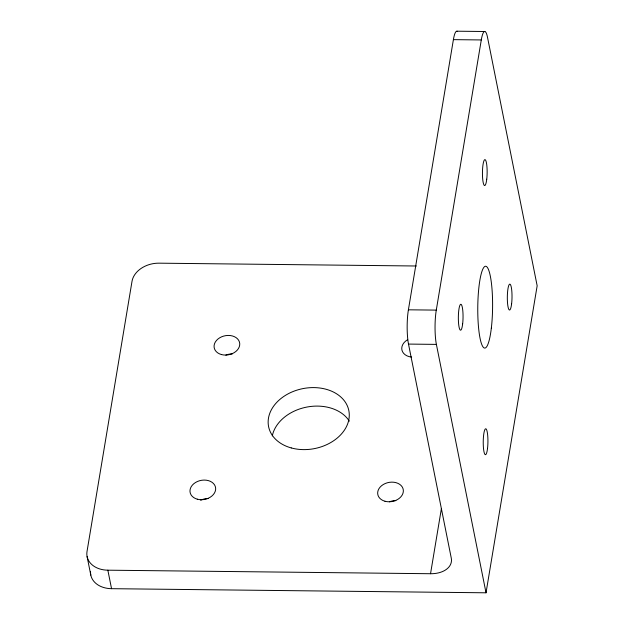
<?xml version="1.0" encoding="UTF-8"?>
<svg xmlns="http://www.w3.org/2000/svg" width="624" height="624" viewBox="0 0 624 624"><rect width="100%" height="100%" fill="white"/><g stroke="black" fill="none" stroke-linecap="round" stroke-linejoin="round"><path stroke-width="0.94" d="M416.356 266.003L158.987 263.172A24.305 18.151 -11.3 0 0 132.015 281.33L87.017 551.499A24.305 18.151 -11.3 0 0 107.851 570.188L430.537 573.729A24.305 15.561 9.5 0 0 451.277 558.137L408.502 344.081A24.305 4.399 -89.4 0 1 408.4 309.808L453.398 39.64A24.305 4.399 -89.4 0 1 457.408 31.403M486.026 592.8L436.387 344.393A24.305 4.399 -89.4 0 1 436.285 310.112L481.291 39.944A24.305 4.399 -89.4 0 1 487.523 37.378L537.163 285.792L486.026 592.8L111.548 588.682A24.305 18.151 -11.3 0 1 90.535 571.654M430.537 573.729L441.41 508.49M484.84 31.504L456.955 31.2M453.398 39.64L481.291 39.944M408.4 309.808L436.285 310.112M408.502 344.081L436.387 344.393M87.095 556.577L90.792 575.078M107.851 570.188L111.548 588.682M411.653 357.076A12.964 9.68 -11.3 0 1 401.926 350.048A12.964 9.68 -11.3 0 1 407.69 339.682M225.849 355.095A12.964 9.68 -11.3 0 1 232.237 353.925M200.639 500.222A12.964 9.68 -11.3 0 1 208.151 498.568M389.446 501.797A12.964 9.68 -11.3 0 1 395.842 500.635M272.314 435.864A40.919 30.553 -11.3 0 1 306.875 407.059A40.919 30.553 -11.3 0 1 349.331 421.153M221.38 354.541A12.964 9.68 -11.3 0 0 239.717 343.379A12.964 9.68 -11.3 0 0 219.625 337.841A12.964 9.68 -11.3 0 0 221.38 354.541M197.285 499.184A12.964 9.68 -11.3 0 0 215.631 488.023A12.964 9.68 -11.3 0 0 195.53 482.485A12.964 9.68 -11.3 0 0 197.285 499.184M384.977 501.251A12.964 9.68 -11.3 0 0 403.322 490.082A12.964 9.68 -11.3 0 0 383.23 484.544A12.964 9.68 -11.3 0 0 384.977 501.251M291.252 447.931A40.919 30.553 -11.3 0 0 349.151 412.682A40.919 30.553 -11.3 0 0 285.722 395.203A40.919 30.553 -11.3 0 0 291.252 447.931M486.743 179.236A12.964 2.348 -89.4 0 0 484.973 159.627A12.964 2.348 -89.4 0 0 482.68 178.893A12.964 2.348 -89.4 0 0 486.743 179.236M511.618 303.748A12.964 2.348 -89.4 0 0 509.847 284.131A12.964 2.348 -89.4 0 0 507.562 303.404A12.964 2.348 -89.4 0 0 511.618 303.748M487.531 448.391A12.964 2.348 -89.4 0 0 485.761 428.774A12.964 2.348 -89.4 0 0 483.467 448.048A12.964 2.348 -89.4 0 0 487.531 448.391M462.649 323.887A12.964 2.348 -89.4 0 0 460.879 304.27A12.964 2.348 -89.4 0 0 458.585 323.544A12.964 2.348 -89.4 0 0 462.649 323.887M491.33 328.162A40.919 7.41 -89.4 0 0 485.737 266.253A40.919 7.41 -89.4 0 0 478.507 327.077A40.919 7.41 -89.4 0 0 491.33 328.162"/></g></svg>
